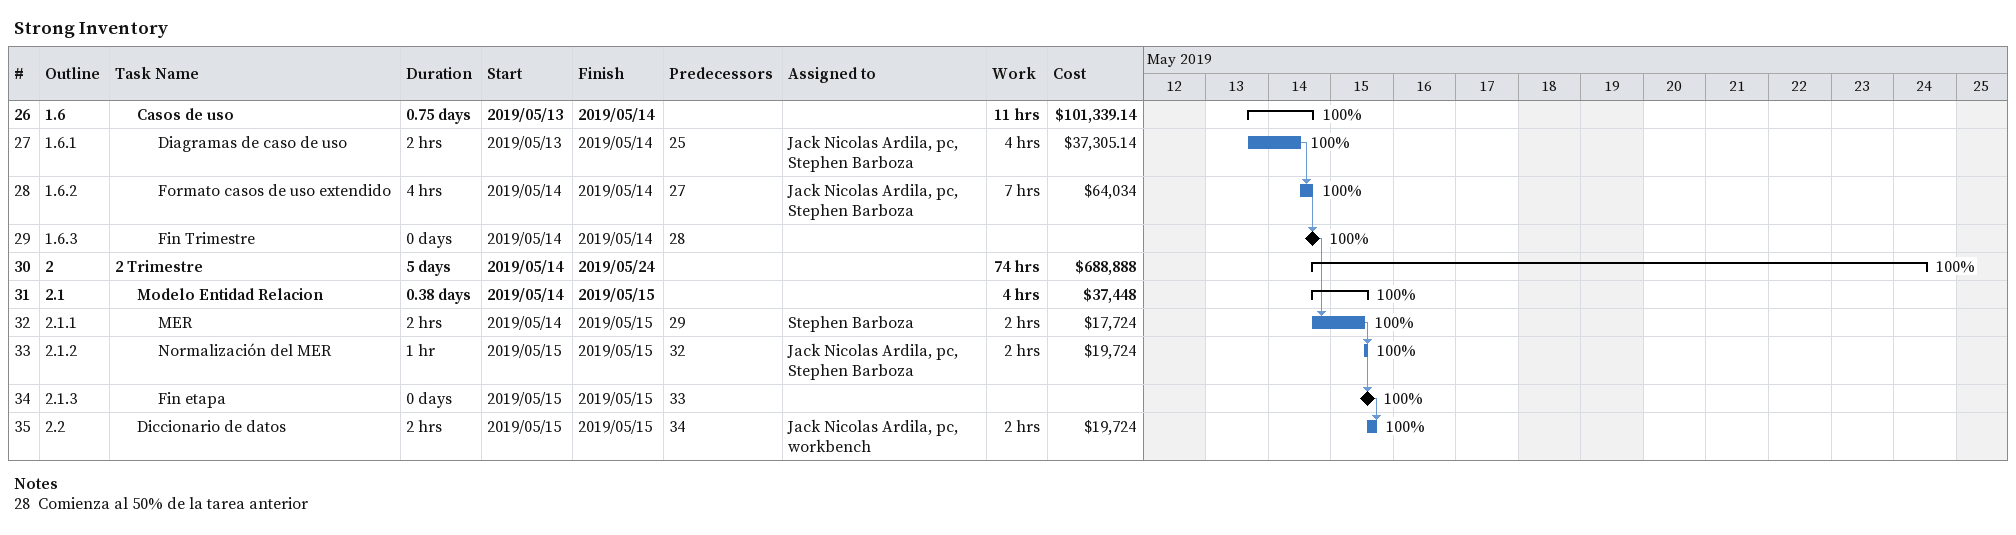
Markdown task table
Strong Inventory

| ID | WBS | Task | Duration | Start | Finish | Predecessors | Resources | % complete | Work (h) | Cost ($) |
|---|---|---|---|---|---|---|---|---|---|---|
| 26 | 1.6 | **Casos de uso** | 0.75d | 2019-05-13 | 2019-05-14 |  |  | 100 | 11 | 101339.14 |
| 27 | 1.6.1 | Diagramas de caso de uso | 2h | 2019-05-13 | 2019-05-14 | 25 | Jack Nicolas Ardila, pc, Stephen Barboza | 100 | 4 | 37305.14 |
| 28 | 1.6.2 | Formato casos de uso extendido | 4h | 2019-05-14 | 2019-05-14 | 27 | Jack Nicolas Ardila, pc, Stephen Barboza | 100 | 7 | 64034 |
| 29 | 1.6.3 | Fin Trimestre | 0d | 2019-05-14 | 2019-05-14 | 28 |  | 100 |  |  |
| 30 | 2 | **2 Trimestre** | 5d | 2019-05-14 | 2019-05-24 |  |  | 100 | 74 | 688888 |
| 31 | 2.1 | **Modelo Entidad Relacion** | 0.38d | 2019-05-14 | 2019-05-15 |  |  | 100 | 4 | 37448 |
| 32 | 2.1.1 | MER | 2h | 2019-05-14 | 2019-05-15 | 29 | Stephen Barboza | 100 | 2 | 17724 |
| 33 | 2.1.2 | Normalización del MER | 1h | 2019-05-15 | 2019-05-15 | 32 | Jack Nicolas Ardila, pc, Stephen Barboza | 100 | 2 | 19724 |
| 34 | 2.1.3 | Fin etapa | 0d | 2019-05-15 | 2019-05-15 | 33 |  | 100 |  |  |
| 35 | 2.2 | Diccionario de datos | 2h | 2019-05-15 | 2019-05-15 | 34 | Jack Nicolas Ardila, pc, workbench | 100 | 2 | 19724 |

Notes
- 28: Comienza al 50% de la tarea anterior
